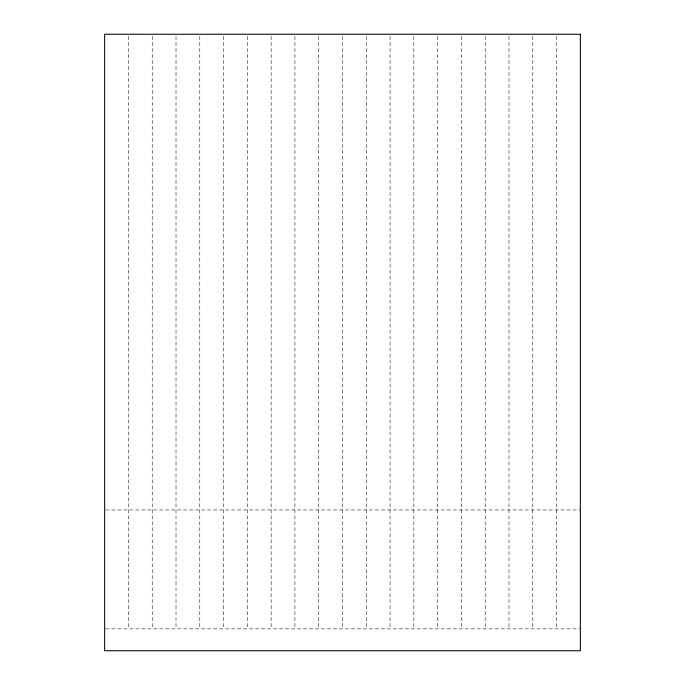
<?xml version="1.0" encoding="UTF-8"?>
<svg xmlns="http://www.w3.org/2000/svg" width="685" height="685" viewBox="0 0 685 685"><rect width="100%" height="100%" fill="white"/><g stroke="black" fill="none" stroke-linecap="round" stroke-linejoin="round"><path stroke-width="0.51" stroke-dasharray="3.42 2.57" d="M105.687 509.948L580.349 509.948M105.687 628.864L580.349 628.864M556.562 36.391L556.562 628.864M532.776 36.391L532.776 628.864M508.989 36.391L508.989 628.864M485.211 36.391L485.211 628.864M461.425 36.391L461.425 628.864M437.638 36.391L437.638 628.864M413.851 36.391L413.851 628.864M390.073 36.391L390.073 628.864M366.287 36.391L366.287 628.864M342.5 36.391L342.5 628.864M318.713 36.391L318.713 628.864M294.927 36.391L294.927 628.864M271.149 36.391L271.149 628.864M247.362 36.391L247.362 628.864M223.575 36.391L223.575 628.864M199.789 36.391L199.789 628.864M176.011 36.391L176.011 628.864M152.224 36.391L152.224 628.864M128.438 36.391L128.438 628.864"/><path stroke-width="1.03" d="M580.349 34.25L104.651 34.25L104.651 650.75L580.349 650.75L580.349 34.25"/></g></svg>
